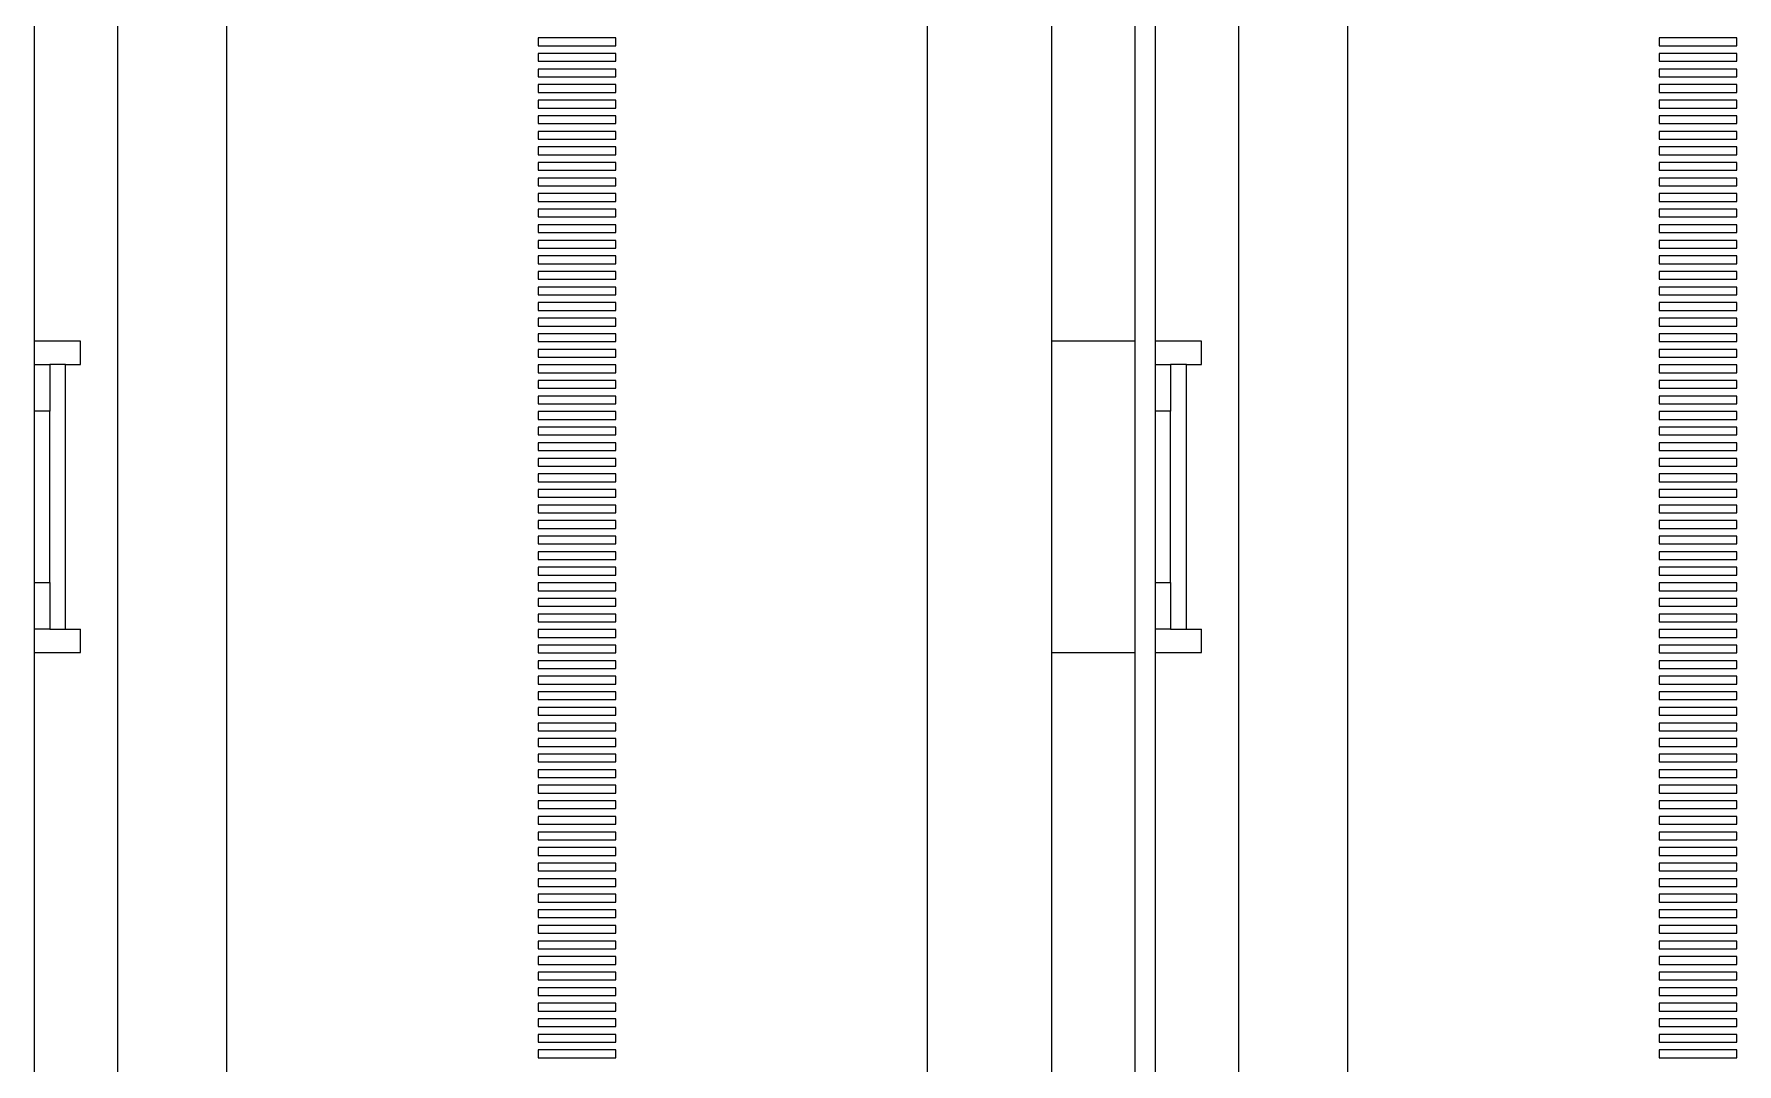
# Paper-space layout 'D' of a CAD drawing. Header units: inches. Extents: x 0 to 136, y 0 to 88.
# Drawn here: x 31.85 to 37.59, y 53.93 to 57.4 of the extents above; entities that cross this region are included whole.
import ezdxf

# ---------------------------------------------------------------- set-up
doc = ezdxf.new("R2010")
doc.units = ezdxf.units.IN
doc.header["$LTSCALE"] = 4
doc.header["$MEASUREMENT"] = 0

psp = doc.layouts.new('D')

# ---------------------------------------------------------------- linework, layer by layer
at = {"color": 7, "linetype": 'Continuous', "lineweight": 25}
for p, q in [((31.8497, 79.1984), (31.8497, 49.0147)), ((35.5614, 79.1984), (35.5614, 49.0147)), ((35.6292, 79.1984), (35.6292, 49.0147)), ((35.2816, 49.6971), (35.2816, 79.1459)), ((32.132, 49.6971), (32.132, 76.0511)), ((32.4994, 48.6199), (32.4994, 76.0247)), ((35.9115, 49.6971), (35.9115, 76.0511)), ((36.279, 48.6199), (36.279, 76.0247)), ((34.8616, 48.6199), (34.8616, 76.0048)), ((33.8118, 57.3863), (33.5493, 57.3863)), ((33.5493, 57.3863), (33.5493, 57.36)), ((33.8118, 57.3863), (33.5493, 57.3863)), ((33.5493, 57.36), (33.8118, 57.36)), ((33.8118, 57.36), (33.8118, 57.3863)), ((37.5913, 57.3863), (37.3288, 57.3863)), ((37.3288, 57.3863), (37.3288, 57.36)), ((37.5913, 57.3863), (37.3288, 57.3863)), ((37.3288, 57.36), (37.5913, 57.36)), ((37.5913, 57.36), (37.5913, 57.3863)), ((33.8118, 57.3338), (33.5493, 57.3338)), ((33.5493, 57.3338), (33.5493, 57.3075)), ((33.8118, 57.3338), (33.5493, 57.3338)), ((33.5493, 57.3075), (33.8118, 57.3075)), ((33.8118, 57.3075), (33.8118, 57.3338)), ((37.5913, 57.3338), (37.3288, 57.3338)), ((37.3288, 57.3338), (37.3288, 57.3075)), ((37.5913, 57.3338), (37.3288, 57.3338)), ((37.3288, 57.3075), (37.5913, 57.3075)), ((37.5913, 57.3075), (37.5913, 57.3338)), ((33.8118, 57.2813), (33.5493, 57.2813)), ((33.5493, 57.2813), (33.5493, 57.255)), ((33.8118, 57.2813), (33.5493, 57.2813)), ((33.5493, 57.255), (33.8118, 57.255)), ((33.8118, 57.255), (33.8118, 57.2813)), ((37.5913, 57.2813), (37.3288, 57.2813)), ((37.3288, 57.2813), (37.3288, 57.255)), ((37.5913, 57.2813), (37.3288, 57.2813)), ((37.3288, 57.255), (37.5913, 57.255)), ((37.5913, 57.255), (37.5913, 57.2813)), ((33.8118, 57.2288), (33.5493, 57.2288)), ((33.5493, 57.2288), (33.5493, 57.2025)), ((33.8118, 57.2288), (33.5493, 57.2288)), ((33.5493, 57.2025), (33.8118, 57.2025)), ((33.8118, 57.2025), (33.8118, 57.2288)), ((37.5913, 57.2288), (37.3288, 57.2288)), ((37.3288, 57.2288), (37.3288, 57.2025)), ((37.5913, 57.2288), (37.3288, 57.2288)), ((37.3288, 57.2025), (37.5913, 57.2025)), ((37.5913, 57.2025), (37.5913, 57.2288)), ((33.8118, 57.1763), (33.5493, 57.1763)), ((33.5493, 57.1763), (33.5493, 57.15)), ((33.8118, 57.1763), (33.5493, 57.1763)), ((33.5493, 57.15), (33.8118, 57.15)), ((33.8118, 57.15), (33.8118, 57.1763)), ((37.5913, 57.1763), (37.3288, 57.1763)), ((37.3288, 57.1763), (37.3288, 57.15)), ((37.5913, 57.1763), (37.3288, 57.1763)), ((37.3288, 57.15), (37.5913, 57.15)), ((37.5913, 57.15), (37.5913, 57.1763)), ((33.8118, 57.1238), (33.5493, 57.1238)), ((33.5493, 57.1238), (33.5493, 57.0975)), ((33.8118, 57.1238), (33.5493, 57.1238)), ((33.5493, 57.0975), (33.8118, 57.0975)), ((33.8118, 57.0975), (33.8118, 57.1238)), ((37.5913, 57.1238), (37.3288, 57.1238)), ((37.3288, 57.1238), (37.3288, 57.0975)), ((37.5913, 57.1238), (37.3288, 57.1238)), ((37.3288, 57.0975), (37.5913, 57.0975)), ((37.5913, 57.0975), (37.5913, 57.1238)), ((33.8118, 57.0713), (33.5493, 57.0713)), ((33.5493, 57.0713), (33.5493, 57.0451)), ((33.8118, 57.0713), (33.5493, 57.0713)), ((33.5493, 57.0451), (33.8118, 57.0451)), ((33.8118, 57.0188), (33.5493, 57.0188)), ((33.5493, 57.0188), (33.5493, 56.9926)), ((33.8118, 57.0188), (33.5493, 57.0188)), ((33.8118, 57.0451), (33.8118, 57.0713)), ((33.8118, 56.9926), (33.8118, 57.0188)), ((37.5913, 57.0713), (37.3288, 57.0713)), ((37.3288, 57.0713), (37.3288, 57.0451)), ((37.5913, 57.0713), (37.3288, 57.0713)), ((37.3288, 57.0451), (37.5913, 57.0451)), ((37.5913, 57.0188), (37.3288, 57.0188)), ((37.3288, 57.0188), (37.3288, 56.9926)), ((37.5913, 57.0188), (37.3288, 57.0188)), ((37.5913, 57.0451), (37.5913, 57.0713)), ((37.5913, 56.9926), (37.5913, 57.0188)), ((33.5493, 56.9926), (33.8118, 56.9926)), ((33.8118, 56.9663), (33.5493, 56.9663)), ((33.5493, 56.9663), (33.5493, 56.9401)), ((33.8118, 56.9663), (33.5493, 56.9663)), ((33.8118, 56.9401), (33.8118, 56.9663)), ((37.3288, 56.9926), (37.5913, 56.9926)), ((37.5913, 56.9663), (37.3288, 56.9663)), ((37.3288, 56.9663), (37.3288, 56.9401)), ((37.5913, 56.9663), (37.3288, 56.9663)), ((37.5913, 56.9401), (37.5913, 56.9663)), ((33.5493, 56.9401), (33.8118, 56.9401)), ((33.8118, 56.9138), (33.5493, 56.9138)), ((33.5493, 56.9138), (33.5493, 56.8876)), ((33.8118, 56.9138), (33.5493, 56.9138)), ((33.8118, 56.8876), (33.8118, 56.9138)), ((37.3288, 56.9401), (37.5913, 56.9401)), ((37.5913, 56.9138), (37.3288, 56.9138)), ((37.3288, 56.9138), (37.3288, 56.8876)), ((37.5913, 56.9138), (37.3288, 56.9138)), ((37.5913, 56.8876), (37.5913, 56.9138)), ((33.5493, 56.8876), (33.8118, 56.8876)), ((33.8118, 56.8613), (33.5493, 56.8613)), ((33.5493, 56.8613), (33.5493, 56.8351)), ((33.8118, 56.8613), (33.5493, 56.8613)), ((33.8118, 56.8351), (33.8118, 56.8613)), ((37.3288, 56.8876), (37.5913, 56.8876)), ((37.5913, 56.8613), (37.3288, 56.8613)), ((37.3288, 56.8613), (37.3288, 56.8351)), ((37.5913, 56.8613), (37.3288, 56.8613)), ((37.5913, 56.8351), (37.5913, 56.8613)), ((33.5493, 56.8351), (33.8118, 56.8351)), ((33.8118, 56.8088), (33.5493, 56.8088)), ((33.5493, 56.8088), (33.5493, 56.7826)), ((33.8118, 56.8088), (33.5493, 56.8088)), ((33.8118, 56.7826), (33.8118, 56.8088)), ((37.3288, 56.8351), (37.5913, 56.8351)), ((37.5913, 56.8088), (37.3288, 56.8088)), ((37.3288, 56.8088), (37.3288, 56.7826)), ((37.5913, 56.8088), (37.3288, 56.8088)), ((37.5913, 56.7826), (37.5913, 56.8088)), ((33.5493, 56.7826), (33.8118, 56.7826)), ((33.8118, 56.7563), (33.5493, 56.7563)), ((33.5493, 56.7563), (33.5493, 56.7301)), ((33.8118, 56.7563), (33.5493, 56.7563)), ((33.5493, 56.7301), (33.8118, 56.7301)), ((33.8118, 56.7301), (33.8118, 56.7563)), ((37.3288, 56.7826), (37.5913, 56.7826)), ((37.5913, 56.7563), (37.3288, 56.7563)), ((37.3288, 56.7563), (37.3288, 56.7301)), ((37.5913, 56.7563), (37.3288, 56.7563)), ((37.3288, 56.7301), (37.5913, 56.7301)), ((37.5913, 56.7301), (37.5913, 56.7563)), ((33.8118, 56.7038), (33.5493, 56.7038)), ((33.5493, 56.7038), (33.5493, 56.6776)), ((33.8118, 56.7038), (33.5493, 56.7038)), ((33.5493, 56.6776), (33.8118, 56.6776)), ((33.8118, 56.6776), (33.8118, 56.7038)), ((37.5913, 56.7038), (37.3288, 56.7038)), ((37.3288, 56.7038), (37.3288, 56.6776)), ((37.5913, 56.7038), (37.3288, 56.7038)), ((37.3288, 56.6776), (37.5913, 56.6776)), ((37.5913, 56.6776), (37.5913, 56.7038)), ((33.8118, 56.6513), (33.5493, 56.6513)), ((33.5493, 56.6513), (33.5493, 56.6251)), ((33.8118, 56.6513), (33.5493, 56.6513)), ((33.5493, 56.6251), (33.8118, 56.6251)), ((33.8118, 56.6251), (33.8118, 56.6513)), ((37.5913, 56.6513), (37.3288, 56.6513)), ((37.3288, 56.6513), (37.3288, 56.6251)), ((37.5913, 56.6513), (37.3288, 56.6513)), ((37.3288, 56.6251), (37.5913, 56.6251)), ((37.5913, 56.6251), (37.5913, 56.6513)), ((33.8118, 56.5989), (33.5493, 56.5989)), ((33.5493, 56.5989), (33.5493, 56.5726)), ((33.8118, 56.5989), (33.5493, 56.5989)), ((33.5493, 56.5726), (33.8118, 56.5726)), ((33.8118, 56.5726), (33.8118, 56.5989)), ((37.5913, 56.5989), (37.3288, 56.5989)), ((37.3288, 56.5989), (37.3288, 56.5726)), ((37.5913, 56.5989), (37.3288, 56.5989)), ((37.3288, 56.5726), (37.5913, 56.5726)), ((37.5913, 56.5726), (37.5913, 56.5989)), ((33.8118, 56.5464), (33.5493, 56.5464)), ((33.5493, 56.5464), (33.5493, 56.5201)), ((33.8118, 56.5464), (33.5493, 56.5464)), ((33.5493, 56.5201), (33.8118, 56.5201)), ((33.8118, 56.5201), (33.8118, 56.5464)), ((37.5913, 56.5464), (37.3288, 56.5464)), ((37.3288, 56.5464), (37.3288, 56.5201)), ((37.5913, 56.5464), (37.3288, 56.5464)), ((37.3288, 56.5201), (37.5913, 56.5201)), ((37.5913, 56.5201), (37.5913, 56.5464)), ((33.8118, 56.4939), (33.5493, 56.4939)), ((33.5493, 56.4939), (33.5493, 56.4676)), ((33.8118, 56.4939), (33.5493, 56.4939)), ((33.5493, 56.4676), (33.8118, 56.4676)), ((33.8118, 56.4414), (33.5493, 56.4414)), ((33.5493, 56.4414), (33.5493, 56.4151)), ((33.8118, 56.4414), (33.5493, 56.4414)), ((33.8118, 56.4676), (33.8118, 56.4939)), ((33.8118, 56.4151), (33.8118, 56.4414)), ((37.5913, 56.4939), (37.3288, 56.4939)), ((37.3288, 56.4939), (37.3288, 56.4676)), ((37.5913, 56.4939), (37.3288, 56.4939)), ((37.3288, 56.4676), (37.5913, 56.4676)), ((37.5913, 56.4414), (37.3288, 56.4414)), ((37.3288, 56.4414), (37.3288, 56.4151)), ((37.5913, 56.4414), (37.3288, 56.4414)), ((37.5913, 56.4676), (37.5913, 56.4939)), ((37.5913, 56.4151), (37.5913, 56.4414)), ((33.5493, 56.4151), (33.8118, 56.4151)), ((33.8118, 56.3889), (33.5493, 56.3889)), ((33.5493, 56.3889), (33.5493, 56.3626)), ((33.8118, 56.3889), (33.5493, 56.3889)), ((33.8118, 56.3626), (33.8118, 56.3889)), ((37.3288, 56.4151), (37.5913, 56.4151)), ((37.5913, 56.3889), (37.3288, 56.3889)), ((37.3288, 56.3889), (37.3288, 56.3626)), ((37.5913, 56.3889), (37.3288, 56.3889)), ((37.5913, 56.3626), (37.5913, 56.3889)), ((32.0061, 56.3637), (31.8497, 56.3637)), ((32.0061, 56.285), (32.0061, 56.3637)), ((33.5493, 56.3626), (33.8118, 56.3626)), ((33.8118, 56.3364), (33.5493, 56.3364)), ((33.5493, 56.3364), (33.5493, 56.3101)), ((33.8118, 56.3364), (33.5493, 56.3364)), ((33.8118, 56.3101), (33.8118, 56.3364)), ((35.5614, 56.3637), (35.2816, 56.3637)), ((35.7856, 56.3637), (35.6292, 56.3637)), ((35.7856, 56.285), (35.7856, 56.3637)), ((37.3288, 56.3626), (37.5913, 56.3626)), ((37.5913, 56.3364), (37.3288, 56.3364)), ((37.3288, 56.3364), (37.3288, 56.3101)), ((37.5913, 56.3364), (37.3288, 56.3364)), ((37.5913, 56.3101), (37.5913, 56.3364)), ((31.8497, 56.285), (31.9023, 56.285)), ((31.9023, 56.285), (31.9023, 56.1275)), ((31.9561, 56.285), (31.9023, 56.285)), ((31.9561, 55.3926), (31.9561, 56.285)), ((31.9561, 56.285), (32.0061, 56.285)), ((33.5493, 56.3101), (33.8118, 56.3101)), ((33.8118, 56.2839), (33.5493, 56.2839)), ((33.5493, 56.2839), (33.5493, 56.2576)), ((33.8118, 56.2839), (33.5493, 56.2839)), ((33.8118, 56.2576), (33.8118, 56.2839)), ((35.6292, 56.285), (35.6819, 56.285)), ((35.6819, 56.285), (35.6819, 56.1275)), ((35.7356, 56.285), (35.6819, 56.285)), ((35.7356, 55.3926), (35.7356, 56.285)), ((35.7356, 56.285), (35.7856, 56.285)), ((37.3288, 56.3101), (37.5913, 56.3101)), ((37.5913, 56.2839), (37.3288, 56.2839)), ((37.3288, 56.2839), (37.3288, 56.2576)), ((37.5913, 56.2839), (37.3288, 56.2839)), ((37.5913, 56.2576), (37.5913, 56.2839)), ((33.5493, 56.2576), (33.8118, 56.2576)), ((33.8118, 56.2314), (33.5493, 56.2314)), ((33.5493, 56.2314), (33.5493, 56.2052)), ((33.8118, 56.2314), (33.5493, 56.2314)), ((33.8118, 56.2052), (33.8118, 56.2314)), ((37.3288, 56.2576), (37.5913, 56.2576)), ((37.5913, 56.2314), (37.3288, 56.2314)), ((37.3288, 56.2314), (37.3288, 56.2052)), ((37.5913, 56.2314), (37.3288, 56.2314)), ((37.5913, 56.2052), (37.5913, 56.2314)), ((33.5493, 56.2052), (33.8118, 56.2052)), ((33.8118, 56.1789), (33.5493, 56.1789)), ((33.5493, 56.1789), (33.5493, 56.1527)), ((33.8118, 56.1789), (33.5493, 56.1789)), ((33.8118, 56.1527), (33.8118, 56.1789)), ((37.3288, 56.2052), (37.5913, 56.2052)), ((37.5913, 56.1789), (37.3288, 56.1789)), ((37.3288, 56.1789), (37.3288, 56.1527)), ((37.5913, 56.1789), (37.3288, 56.1789)), ((37.5913, 56.1527), (37.5913, 56.1789)), ((31.9023, 56.1275), (31.8497, 56.1275)), ((31.9023, 55.5501), (31.9023, 56.1275)), ((33.5493, 56.1527), (33.8118, 56.1527)), ((33.8118, 56.1264), (33.5493, 56.1264)), ((33.5493, 56.1264), (33.5493, 56.1002)), ((33.8118, 56.1264), (33.5493, 56.1264)), ((33.5493, 56.1002), (33.8118, 56.1002)), ((33.8118, 56.1002), (33.8118, 56.1264)), ((35.6819, 56.1275), (35.6292, 56.1275)), ((35.6819, 55.5501), (35.6819, 56.1275)), ((37.3288, 56.1527), (37.5913, 56.1527)), ((37.5913, 56.1264), (37.3288, 56.1264)), ((37.3288, 56.1264), (37.3288, 56.1002)), ((37.5913, 56.1264), (37.3288, 56.1264)), ((37.3288, 56.1002), (37.5913, 56.1002)), ((37.5913, 56.1002), (37.5913, 56.1264)), ((33.8118, 56.0739), (33.5493, 56.0739)), ((33.5493, 56.0739), (33.5493, 56.0477)), ((33.8118, 56.0739), (33.5493, 56.0739)), ((33.5493, 56.0477), (33.8118, 56.0477)), ((33.8118, 56.0477), (33.8118, 56.0739)), ((37.5913, 56.0739), (37.3288, 56.0739)), ((37.3288, 56.0739), (37.3288, 56.0477)), ((37.5913, 56.0739), (37.3288, 56.0739)), ((37.3288, 56.0477), (37.5913, 56.0477)), ((37.5913, 56.0477), (37.5913, 56.0739)), ((33.8118, 56.0214), (33.5493, 56.0214)), ((33.5493, 56.0214), (33.5493, 55.9952)), ((33.8118, 56.0214), (33.5493, 56.0214)), ((33.5493, 55.9952), (33.8118, 55.9952)), ((33.8118, 55.9952), (33.8118, 56.0214)), ((37.5913, 56.0214), (37.3288, 56.0214)), ((37.3288, 56.0214), (37.3288, 55.9952)), ((37.5913, 56.0214), (37.3288, 56.0214)), ((37.3288, 55.9952), (37.5913, 55.9952)), ((37.5913, 55.9952), (37.5913, 56.0214)), ((33.8118, 55.9689), (33.5493, 55.9689)), ((33.5493, 55.9689), (33.5493, 55.9427)), ((33.8118, 55.9689), (33.5493, 55.9689)), ((33.5493, 55.9427), (33.8118, 55.9427)), ((33.8118, 55.9427), (33.8118, 55.9689)), ((37.5913, 55.9689), (37.3288, 55.9689)), ((37.3288, 55.9689), (37.3288, 55.9427)), ((37.5913, 55.9689), (37.3288, 55.9689)), ((37.3288, 55.9427), (37.5913, 55.9427)), ((37.5913, 55.9427), (37.5913, 55.9689)), ((33.8118, 55.9164), (33.5493, 55.9164)), ((33.5493, 55.9164), (33.5493, 55.8902)), ((33.8118, 55.9164), (33.5493, 55.9164)), ((33.5493, 55.8902), (33.8118, 55.8902)), ((33.8118, 55.8902), (33.8118, 55.9164)), ((37.5913, 55.9164), (37.3288, 55.9164)), ((37.3288, 55.9164), (37.3288, 55.8902)), ((37.5913, 55.9164), (37.3288, 55.9164)), ((37.3288, 55.8902), (37.5913, 55.8902)), ((37.5913, 55.8902), (37.5913, 55.9164)), ((33.8118, 55.8639), (33.5493, 55.8639)), ((33.5493, 55.8639), (33.5493, 55.8377)), ((33.8118, 55.8639), (33.5493, 55.8639)), ((33.5493, 55.8377), (33.8118, 55.8377)), ((33.8118, 55.8115), (33.5493, 55.8115)), ((33.5493, 55.8115), (33.5493, 55.7852)), ((33.8118, 55.8115), (33.5493, 55.8115)), ((33.8118, 55.8377), (33.8118, 55.8639)), ((33.8118, 55.7852), (33.8118, 55.8115)), ((37.5913, 55.8639), (37.3288, 55.8639)), ((37.3288, 55.8639), (37.3288, 55.8377)), ((37.5913, 55.8639), (37.3288, 55.8639)), ((37.3288, 55.8377), (37.5913, 55.8377)), ((37.5913, 55.8115), (37.3288, 55.8115)), ((37.3288, 55.8115), (37.3288, 55.7852)), ((37.5913, 55.8115), (37.3288, 55.8115)), ((37.5913, 55.8377), (37.5913, 55.8639)), ((37.5913, 55.7852), (37.5913, 55.8115)), ((33.5493, 55.7852), (33.8118, 55.7852)), ((33.8118, 55.759), (33.5493, 55.759)), ((33.5493, 55.759), (33.5493, 55.7327)), ((33.8118, 55.759), (33.5493, 55.759)), ((33.8118, 55.7327), (33.8118, 55.759)), ((37.3288, 55.7852), (37.5913, 55.7852)), ((37.5913, 55.759), (37.3288, 55.759)), ((37.3288, 55.759), (37.3288, 55.7327)), ((37.5913, 55.759), (37.3288, 55.759)), ((37.5913, 55.7327), (37.5913, 55.759)), ((33.5493, 55.7327), (33.8118, 55.7327)), ((33.8118, 55.7065), (33.5493, 55.7065)), ((33.5493, 55.7065), (33.5493, 55.6802)), ((33.8118, 55.7065), (33.5493, 55.7065)), ((33.8118, 55.6802), (33.8118, 55.7065)), ((37.3288, 55.7327), (37.5913, 55.7327)), ((37.5913, 55.7065), (37.3288, 55.7065)), ((37.3288, 55.7065), (37.3288, 55.6802)), ((37.5913, 55.7065), (37.3288, 55.7065)), ((37.5913, 55.6802), (37.5913, 55.7065)), ((33.5493, 55.6802), (33.8118, 55.6802)), ((33.8118, 55.654), (33.5493, 55.654)), ((33.5493, 55.654), (33.5493, 55.6277)), ((33.8118, 55.654), (33.5493, 55.654)), ((33.8118, 55.6277), (33.8118, 55.654)), ((37.3288, 55.6802), (37.5913, 55.6802)), ((37.5913, 55.654), (37.3288, 55.654)), ((37.3288, 55.654), (37.3288, 55.6277)), ((37.5913, 55.654), (37.3288, 55.654)), ((37.5913, 55.6277), (37.5913, 55.654)), ((33.5493, 55.6277), (33.8118, 55.6277)), ((33.8118, 55.6015), (33.5493, 55.6015)), ((33.5493, 55.6015), (33.5493, 55.5752)), ((33.8118, 55.6015), (33.5493, 55.6015)), ((33.8118, 55.5752), (33.8118, 55.6015)), ((37.3288, 55.6277), (37.5913, 55.6277)), ((37.5913, 55.6015), (37.3288, 55.6015)), ((37.3288, 55.6015), (37.3288, 55.5752)), ((37.5913, 55.6015), (37.3288, 55.6015)), ((37.5913, 55.5752), (37.5913, 55.6015)), ((31.8497, 55.5501), (31.9023, 55.5501)), ((31.9023, 55.5501), (31.9023, 55.3926)), ((33.5493, 55.5752), (33.8118, 55.5752)), ((33.8118, 55.549), (33.5493, 55.549)), ((33.5493, 55.549), (33.5493, 55.5227)), ((33.8118, 55.549), (33.5493, 55.549)), ((33.5493, 55.5227), (33.8118, 55.5227)), ((33.8118, 55.5227), (33.8118, 55.549)), ((35.6292, 55.5501), (35.6819, 55.5501)), ((35.6819, 55.5501), (35.6819, 55.3926)), ((37.3288, 55.5752), (37.5913, 55.5752)), ((37.5913, 55.549), (37.3288, 55.549)), ((37.3288, 55.549), (37.3288, 55.5227)), ((37.5913, 55.549), (37.3288, 55.549)), ((37.3288, 55.5227), (37.5913, 55.5227)), ((37.5913, 55.5227), (37.5913, 55.549)), ((33.8118, 55.4965), (33.5493, 55.4965)), ((33.5493, 55.4965), (33.5493, 55.4702)), ((33.8118, 55.4965), (33.5493, 55.4965)), ((33.5493, 55.4702), (33.8118, 55.4702)), ((33.8118, 55.4702), (33.8118, 55.4965)), ((37.5913, 55.4965), (37.3288, 55.4965)), ((37.3288, 55.4965), (37.3288, 55.4702)), ((37.5913, 55.4965), (37.3288, 55.4965)), ((37.3288, 55.4702), (37.5913, 55.4702)), ((37.5913, 55.4702), (37.5913, 55.4965)), ((33.8118, 55.444), (33.5493, 55.444)), ((33.5493, 55.444), (33.5493, 55.4178)), ((33.8118, 55.444), (33.5493, 55.444)), ((33.5493, 55.4178), (33.8118, 55.4178)), ((33.8118, 55.4178), (33.8118, 55.444)), ((37.5913, 55.444), (37.3288, 55.444)), ((37.3288, 55.444), (37.3288, 55.4178)), ((37.5913, 55.444), (37.3288, 55.444)), ((37.3288, 55.4178), (37.5913, 55.4178)), ((37.5913, 55.4178), (37.5913, 55.444)), ((31.9023, 55.3926), (31.8497, 55.3926)), ((31.9023, 55.3926), (31.9561, 55.3926)), ((31.9561, 55.3926), (32.0061, 55.3926)), ((32.0061, 55.3139), (32.0061, 55.3926)), ((33.8118, 55.3915), (33.5493, 55.3915)), ((33.5493, 55.3915), (33.5493, 55.3653)), ((33.8118, 55.3915), (33.5493, 55.3915)), ((33.5493, 55.3653), (33.8118, 55.3653)), ((33.8118, 55.3653), (33.8118, 55.3915)), ((35.6819, 55.3926), (35.6292, 55.3926)), ((35.6819, 55.3926), (35.7356, 55.3926)), ((35.7356, 55.3926), (35.7856, 55.3926)), ((35.7856, 55.3139), (35.7856, 55.3926)), ((37.5913, 55.3915), (37.3288, 55.3915)), ((37.3288, 55.3915), (37.3288, 55.3653)), ((37.5913, 55.3915), (37.3288, 55.3915)), ((37.3288, 55.3653), (37.5913, 55.3653)), ((37.5913, 55.3653), (37.5913, 55.3915)), ((31.8497, 55.3139), (32.0061, 55.3139)), ((33.8118, 55.339), (33.5493, 55.339)), ((33.5493, 55.339), (33.5493, 55.3128)), ((33.8118, 55.339), (33.5493, 55.339)), ((33.5493, 55.3128), (33.8118, 55.3128)), ((33.8118, 55.3128), (33.8118, 55.339)), ((35.2816, 55.3139), (35.5614, 55.3139)), ((35.6292, 55.3139), (35.7856, 55.3139)), ((37.5913, 55.339), (37.3288, 55.339)), ((37.3288, 55.339), (37.3288, 55.3128)), ((37.5913, 55.339), (37.3288, 55.339)), ((37.3288, 55.3128), (37.5913, 55.3128)), ((37.5913, 55.3128), (37.5913, 55.339)), ((33.8118, 55.2865), (33.5493, 55.2865)), ((33.5493, 55.2865), (33.5493, 55.2603)), ((33.8118, 55.2865), (33.5493, 55.2865)), ((33.5493, 55.2603), (33.8118, 55.2603)), ((33.8118, 55.2603), (33.8118, 55.2865)), ((37.5913, 55.2865), (37.3288, 55.2865)), ((37.3288, 55.2865), (37.3288, 55.2603)), ((37.5913, 55.2865), (37.3288, 55.2865)), ((37.3288, 55.2603), (37.5913, 55.2603)), ((37.5913, 55.2603), (37.5913, 55.2865)), ((33.8118, 55.234), (33.5493, 55.234)), ((33.5493, 55.234), (33.5493, 55.2078)), ((33.8118, 55.234), (33.5493, 55.234)), ((33.5493, 55.2078), (33.8118, 55.2078)), ((33.8118, 55.1815), (33.5493, 55.1815)), ((33.5493, 55.1815), (33.5493, 55.1553)), ((33.8118, 55.1815), (33.5493, 55.1815)), ((33.8118, 55.2078), (33.8118, 55.234)), ((33.8118, 55.1553), (33.8118, 55.1815)), ((37.5913, 55.234), (37.3288, 55.234)), ((37.3288, 55.234), (37.3288, 55.2078)), ((37.5913, 55.234), (37.3288, 55.234)), ((37.3288, 55.2078), (37.5913, 55.2078)), ((37.5913, 55.1815), (37.3288, 55.1815)), ((37.3288, 55.1815), (37.3288, 55.1553)), ((37.5913, 55.1815), (37.3288, 55.1815)), ((37.5913, 55.2078), (37.5913, 55.234)), ((37.5913, 55.1553), (37.5913, 55.1815)), ((33.5493, 55.1553), (33.8118, 55.1553)), ((33.8118, 55.129), (33.5493, 55.129)), ((33.5493, 55.129), (33.5493, 55.1028)), ((33.8118, 55.129), (33.5493, 55.129)), ((33.8118, 55.1028), (33.8118, 55.129)), ((37.3288, 55.1553), (37.5913, 55.1553)), ((37.5913, 55.129), (37.3288, 55.129)), ((37.3288, 55.129), (37.3288, 55.1028)), ((37.5913, 55.129), (37.3288, 55.129)), ((37.5913, 55.1028), (37.5913, 55.129)), ((33.5493, 55.1028), (33.8118, 55.1028)), ((33.8118, 55.0765), (33.5493, 55.0765)), ((33.5493, 55.0765), (33.5493, 55.0503)), ((33.8118, 55.0765), (33.5493, 55.0765)), ((33.8118, 55.0503), (33.8118, 55.0765)), ((37.3288, 55.1028), (37.5913, 55.1028)), ((37.5913, 55.0765), (37.3288, 55.0765)), ((37.3288, 55.0765), (37.3288, 55.0503)), ((37.5913, 55.0765), (37.3288, 55.0765)), ((37.5913, 55.0503), (37.5913, 55.0765)), ((33.5493, 55.0503), (33.8118, 55.0503)), ((33.8118, 55.0241), (33.5493, 55.0241)), ((33.5493, 55.0241), (33.5493, 54.9978)), ((33.8118, 55.0241), (33.5493, 55.0241)), ((33.8118, 54.9978), (33.8118, 55.0241)), ((37.3288, 55.0503), (37.5913, 55.0503)), ((37.5913, 55.0241), (37.3288, 55.0241)), ((37.3288, 55.0241), (37.3288, 54.9978)), ((37.5913, 55.0241), (37.3288, 55.0241)), ((37.5913, 54.9978), (37.5913, 55.0241)), ((33.5493, 54.9978), (33.8118, 54.9978)), ((33.8118, 54.9716), (33.5493, 54.9716)), ((33.5493, 54.9716), (33.5493, 54.9453)), ((33.8118, 54.9716), (33.5493, 54.9716)), ((33.8118, 54.9453), (33.8118, 54.9716)), ((37.3288, 54.9978), (37.5913, 54.9978)), ((37.5913, 54.9716), (37.3288, 54.9716)), ((37.3288, 54.9716), (37.3288, 54.9453)), ((37.5913, 54.9716), (37.3288, 54.9716)), ((37.5913, 54.9453), (37.5913, 54.9716)), ((33.5493, 54.9453), (33.8118, 54.9453)), ((33.8118, 54.9191), (33.5493, 54.9191)), ((33.5493, 54.9191), (33.5493, 54.8928)), ((33.8118, 54.9191), (33.5493, 54.9191)), ((33.5493, 54.8928), (33.8118, 54.8928)), ((33.8118, 54.8928), (33.8118, 54.9191)), ((37.3288, 54.9453), (37.5913, 54.9453)), ((37.5913, 54.9191), (37.3288, 54.9191)), ((37.3288, 54.9191), (37.3288, 54.8928)), ((37.5913, 54.9191), (37.3288, 54.9191)), ((37.3288, 54.8928), (37.5913, 54.8928)), ((37.5913, 54.8928), (37.5913, 54.9191)), ((33.8118, 54.8666), (33.5493, 54.8666)), ((33.5493, 54.8666), (33.5493, 54.8403)), ((33.8118, 54.8666), (33.5493, 54.8666)), ((33.5493, 54.8403), (33.8118, 54.8403)), ((33.8118, 54.8403), (33.8118, 54.8666)), ((37.5913, 54.8666), (37.3288, 54.8666)), ((37.3288, 54.8666), (37.3288, 54.8403)), ((37.5913, 54.8666), (37.3288, 54.8666)), ((37.3288, 54.8403), (37.5913, 54.8403)), ((37.5913, 54.8403), (37.5913, 54.8666)), ((33.8118, 54.8141), (33.5493, 54.8141)), ((33.5493, 54.8141), (33.5493, 54.7878)), ((33.8118, 54.8141), (33.5493, 54.8141)), ((33.5493, 54.7878), (33.8118, 54.7878)), ((33.8118, 54.7878), (33.8118, 54.8141)), ((37.5913, 54.8141), (37.3288, 54.8141)), ((37.3288, 54.8141), (37.3288, 54.7878)), ((37.5913, 54.8141), (37.3288, 54.8141)), ((37.3288, 54.7878), (37.5913, 54.7878)), ((37.5913, 54.7878), (37.5913, 54.8141)), ((33.8118, 54.7616), (33.5493, 54.7616)), ((33.5493, 54.7616), (33.5493, 54.7353)), ((33.8118, 54.7616), (33.5493, 54.7616)), ((33.5493, 54.7353), (33.8118, 54.7353)), ((33.8118, 54.7353), (33.8118, 54.7616)), ((37.5913, 54.7616), (37.3288, 54.7616)), ((37.3288, 54.7616), (37.3288, 54.7353)), ((37.5913, 54.7616), (37.3288, 54.7616)), ((37.3288, 54.7353), (37.5913, 54.7353)), ((37.5913, 54.7353), (37.5913, 54.7616)), ((33.8118, 54.7091), (33.5493, 54.7091)), ((33.5493, 54.7091), (33.5493, 54.6828)), ((33.8118, 54.7091), (33.5493, 54.7091)), ((33.5493, 54.6828), (33.8118, 54.6828)), ((33.8118, 54.6828), (33.8118, 54.7091)), ((37.5913, 54.7091), (37.3288, 54.7091)), ((37.3288, 54.7091), (37.3288, 54.6828)), ((37.5913, 54.7091), (37.3288, 54.7091)), ((37.3288, 54.6828), (37.5913, 54.6828)), ((37.5913, 54.6828), (37.5913, 54.7091)), ((33.8118, 54.6566), (33.5493, 54.6566)), ((33.5493, 54.6566), (33.5493, 54.6304)), ((33.8118, 54.6566), (33.5493, 54.6566)), ((33.5493, 54.6304), (33.8118, 54.6304)), ((33.8118, 54.6041), (33.5493, 54.6041)), ((33.5493, 54.6041), (33.5493, 54.5779)), ((33.8118, 54.6041), (33.5493, 54.6041)), ((33.8118, 54.6304), (33.8118, 54.6566)), ((33.8118, 54.5779), (33.8118, 54.6041)), ((37.5913, 54.6566), (37.3288, 54.6566)), ((37.3288, 54.6566), (37.3288, 54.6304)), ((37.5913, 54.6566), (37.3288, 54.6566)), ((37.3288, 54.6304), (37.5913, 54.6304)), ((37.5913, 54.6041), (37.3288, 54.6041)), ((37.3288, 54.6041), (37.3288, 54.5779)), ((37.5913, 54.6041), (37.3288, 54.6041)), ((37.5913, 54.6304), (37.5913, 54.6566)), ((37.5913, 54.5779), (37.5913, 54.6041)), ((33.5493, 54.5779), (33.8118, 54.5779)), ((33.8118, 54.5516), (33.5493, 54.5516)), ((33.5493, 54.5516), (33.5493, 54.5254)), ((33.8118, 54.5516), (33.5493, 54.5516)), ((33.8118, 54.5254), (33.8118, 54.5516)), ((37.3288, 54.5779), (37.5913, 54.5779)), ((37.5913, 54.5516), (37.3288, 54.5516)), ((37.3288, 54.5516), (37.3288, 54.5254)), ((37.5913, 54.5516), (37.3288, 54.5516)), ((37.5913, 54.5254), (37.5913, 54.5516)), ((33.5493, 54.5254), (33.8118, 54.5254)), ((33.8118, 54.4991), (33.5493, 54.4991)), ((33.5493, 54.4991), (33.5493, 54.4729)), ((33.8118, 54.4991), (33.5493, 54.4991)), ((33.8118, 54.4729), (33.8118, 54.4991)), ((37.3288, 54.5254), (37.5913, 54.5254)), ((37.5913, 54.4991), (37.3288, 54.4991)), ((37.3288, 54.4991), (37.3288, 54.4729)), ((37.5913, 54.4991), (37.3288, 54.4991)), ((37.5913, 54.4729), (37.5913, 54.4991)), ((33.5493, 54.4729), (33.8118, 54.4729)), ((33.8118, 54.4466), (33.5493, 54.4466)), ((33.5493, 54.4466), (33.5493, 54.4204)), ((33.8118, 54.4466), (33.5493, 54.4466)), ((33.8118, 54.4204), (33.8118, 54.4466)), ((37.3288, 54.4729), (37.5913, 54.4729)), ((37.5913, 54.4466), (37.3288, 54.4466)), ((37.3288, 54.4466), (37.3288, 54.4204)), ((37.5913, 54.4466), (37.3288, 54.4466)), ((37.5913, 54.4204), (37.5913, 54.4466)), ((33.5493, 54.4204), (33.8118, 54.4204)), ((33.8118, 54.3941), (33.5493, 54.3941)), ((33.5493, 54.3941), (33.5493, 54.3679)), ((33.8118, 54.3941), (33.5493, 54.3941)), ((33.8118, 54.3679), (33.8118, 54.3941)), ((37.3288, 54.4204), (37.5913, 54.4204)), ((37.5913, 54.3941), (37.3288, 54.3941)), ((37.3288, 54.3941), (37.3288, 54.3679)), ((37.5913, 54.3941), (37.3288, 54.3941)), ((37.5913, 54.3679), (37.5913, 54.3941)), ((33.5493, 54.3679), (33.8118, 54.3679)), ((33.8118, 54.3416), (33.5493, 54.3416)), ((33.5493, 54.3416), (33.5493, 54.3154)), ((33.8118, 54.3416), (33.5493, 54.3416)), ((33.8118, 54.3154), (33.8118, 54.3416)), ((37.3288, 54.3679), (37.5913, 54.3679)), ((37.5913, 54.3416), (37.3288, 54.3416)), ((37.3288, 54.3416), (37.3288, 54.3154)), ((37.5913, 54.3416), (37.3288, 54.3416)), ((37.5913, 54.3154), (37.5913, 54.3416)), ((33.5493, 54.3154), (33.8118, 54.3154)), ((33.8118, 54.2891), (33.5493, 54.2891)), ((33.5493, 54.2891), (33.5493, 54.2629)), ((33.8118, 54.2891), (33.5493, 54.2891)), ((33.5493, 54.2629), (33.8118, 54.2629)), ((33.8118, 54.2629), (33.8118, 54.2891)), ((37.3288, 54.3154), (37.5913, 54.3154)), ((37.5913, 54.2891), (37.3288, 54.2891)), ((37.3288, 54.2891), (37.3288, 54.2629)), ((37.5913, 54.2891), (37.3288, 54.2891)), ((37.3288, 54.2629), (37.5913, 54.2629)), ((37.5913, 54.2629), (37.5913, 54.2891)), ((33.8118, 54.2367), (33.5493, 54.2367)), ((33.5493, 54.2367), (33.5493, 54.2104)), ((33.8118, 54.2367), (33.5493, 54.2367)), ((33.5493, 54.2104), (33.8118, 54.2104)), ((33.8118, 54.2104), (33.8118, 54.2367)), ((37.5913, 54.2367), (37.3288, 54.2367)), ((37.3288, 54.2367), (37.3288, 54.2104)), ((37.5913, 54.2367), (37.3288, 54.2367)), ((37.3288, 54.2104), (37.5913, 54.2104)), ((37.5913, 54.2104), (37.5913, 54.2367)), ((33.8118, 54.1842), (33.5493, 54.1842)), ((33.5493, 54.1842), (33.5493, 54.1579)), ((33.8118, 54.1842), (33.5493, 54.1842)), ((33.5493, 54.1579), (33.8118, 54.1579)), ((33.8118, 54.1579), (33.8118, 54.1842)), ((37.5913, 54.1842), (37.3288, 54.1842)), ((37.3288, 54.1842), (37.3288, 54.1579)), ((37.5913, 54.1842), (37.3288, 54.1842)), ((37.3288, 54.1579), (37.5913, 54.1579)), ((37.5913, 54.1579), (37.5913, 54.1842)), ((33.8118, 54.1317), (33.5493, 54.1317)), ((33.5493, 54.1317), (33.5493, 54.1054)), ((33.8118, 54.1317), (33.5493, 54.1317)), ((33.5493, 54.1054), (33.8118, 54.1054)), ((33.8118, 54.1054), (33.8118, 54.1317)), ((37.5913, 54.1317), (37.3288, 54.1317)), ((37.3288, 54.1317), (37.3288, 54.1054)), ((37.5913, 54.1317), (37.3288, 54.1317)), ((37.3288, 54.1054), (37.5913, 54.1054)), ((37.5913, 54.1054), (37.5913, 54.1317)), ((33.8118, 54.0792), (33.5493, 54.0792)), ((33.5493, 54.0792), (33.5493, 54.0529)), ((33.8118, 54.0792), (33.5493, 54.0792)), ((33.5493, 54.0529), (33.8118, 54.0529)), ((33.8118, 54.0529), (33.8118, 54.0792)), ((37.5913, 54.0792), (37.3288, 54.0792)), ((37.3288, 54.0792), (37.3288, 54.0529)), ((37.5913, 54.0792), (37.3288, 54.0792)), ((37.3288, 54.0529), (37.5913, 54.0529)), ((37.5913, 54.0529), (37.5913, 54.0792)), ((33.8118, 54.0267), (33.5493, 54.0267)), ((33.5493, 54.0267), (33.5493, 54.0004)), ((33.8118, 54.0267), (33.5493, 54.0267)), ((33.5493, 54.0004), (33.8118, 54.0004)), ((33.8118, 53.9742), (33.5493, 53.9742)), ((33.5493, 53.9742), (33.5493, 53.9479)), ((33.8118, 53.9742), (33.5493, 53.9742)), ((33.8118, 54.0004), (33.8118, 54.0267)), ((33.8118, 53.9479), (33.8118, 53.9742)), ((37.5913, 54.0267), (37.3288, 54.0267)), ((37.3288, 54.0267), (37.3288, 54.0004)), ((37.5913, 54.0267), (37.3288, 54.0267)), ((37.3288, 54.0004), (37.5913, 54.0004)), ((37.5913, 53.9742), (37.3288, 53.9742)), ((37.3288, 53.9742), (37.3288, 53.9479)), ((37.5913, 53.9742), (37.3288, 53.9742)), ((37.5913, 54.0004), (37.5913, 54.0267)), ((37.5913, 53.9479), (37.5913, 53.9742)), ((33.5493, 53.9479), (33.8118, 53.9479)), ((37.3288, 53.9479), (37.5913, 53.9479))]:
    psp.add_line(p, q, dxfattribs=at)

doc.saveas('drawing.dxf')
